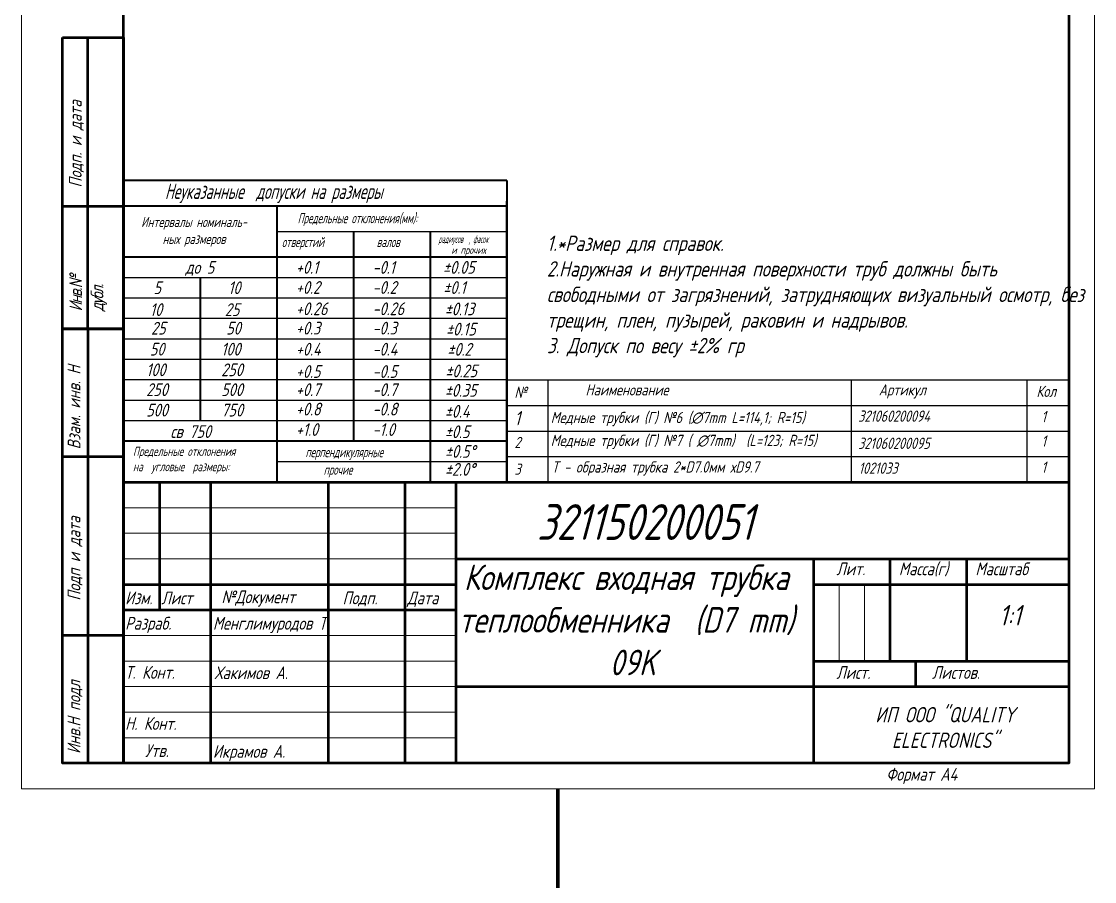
# Model space of a CAD drawing. Header units: millimetres. Extents: x 937859 to 970574, y 987894 to 996517.
# Drawn here: x 964896 to 965316, y 990880.4 to 991216.9 of the extents above; entities that cross this region are included whole.
import ezdxf

# ---------------------------------------------------------------- set-up
doc = ezdxf.new("R2010")
doc.units = ezdxf.units.MM
doc.header["$LTSCALE"] = 0.5
doc.linetypes.add('CENTER', pattern=[0.6, 0.375, -0.075, 0.075, -0.075])
doc.linetypes.add('K5LT_BASIC', pattern=[0])
doc.layers.add('DIM', color=4, linetype='Continuous')
doc.styles.add('Annotative', font='GOST_A.TTF', dxfattribs={"oblique": 15, "height": 2.2})
doc.styles.get("Standard").update_dxf_attribs({"font": 'GOST_A.TTF', "oblique": 15})

msp = doc.modelspace()

# ---------------------------------------------------------------- linework, layer by layer
at = {"lineweight": 40}
for p, q in [((964936.04, 991154.675), (964936.04, 991036.675)), ((965086.04, 991154.675), (964936.04, 991154.675)), ((965086.04, 991154.675), (965086.04, 991036.675)), ((965086.04, 991144.675), (964936.04, 991144.675)), ((964996.04, 991144.675), (964996.04, 991036.675)), ((965026.04, 991134.675), (965026.04, 991052.675)), ((965056.04, 991134.675), (965056.04, 991036.675)), ((965086.04, 991124.675), (964936.04, 991124.675)), ((964966.04, 991116.675), (964966.04, 991060.675)), ((965086.04, 991052.675), (964936.04, 991052.675)), ((965086.04, 991036.675), (964936.04, 991036.675))]:
    msp.add_line(p, q, dxfattribs=at)
at = {"linetype": 'K5LT_BASIC', "lineweight": 40}
msp.add_line((965086.04, 991036.675), (965086.04, 991146.675), dxfattribs=at)
for p, q in [((965086.04, 991134.675), (964996.04, 991134.675)), ((965086.04, 991116.675), (964936.04, 991116.675)), ((965086.04, 991108.675), (964936.04, 991108.675)), ((965086.04, 991100.675), (964936.04, 991100.675)), ((965086.04, 991092.675), (964936.04, 991092.675)), ((965086.04, 991084.675), (964936.04, 991084.675)), ((965086.04, 991076.675), (964936.04, 991076.675)), ((965086.04, 991076.675), (965306.04, 991076.675)), ((965086.04, 991076.675), (965086.04, 991036.675)), ((965102.04, 991076.675), (965102.04, 991036.675)), ((965220.743, 991076.675), (965220.743, 991036.675)), ((965289.586, 991076.675), (965289.586, 991036.675)), ((965086.04, 991068.675), (964936.04, 991068.675)), ((965086.04, 991066.675), (965306.04, 991066.675)), ((965086.04, 991060.675), (964936.04, 991060.675)), ((965086.04, 991056.675), (965306.04, 991056.675)), ((965086.04, 991036.675), (965086.04, 991052.675)), ((965086.04, 991044.675), (964996.04, 991044.675)), ((965086.04, 991044.675), (964996.04, 991044.675)), ((965086.04, 991036.675), (965086.04, 991046.675)), ((965086.04, 991046.675), (965306.04, 991046.675)), ((965306.04, 991036.675), (965306.04, 990926.675))]:
    msp.add_line(p, q)
at = {"lineweight": 50}
for p, q in [((964922.04, 991096.675), (964922.04, 990926.675)), ((964936.04, 991036.675), (965066.04, 991036.675)), ((964950.04, 991036.675), (964950.04, 990986.675)), ((964970.04, 991036.675), (964970.04, 990926.675)), ((965016.04, 991036.675), (965016.04, 990926.675)), ((965046.04, 991036.675), (965046.04, 990926.675)), ((965066.04, 991036.675), (965066.04, 990926.675)), ((965066.04, 991006.675), (965306.04, 991006.675)), ((965206.04, 991006.675), (965206.04, 990926.675)), ((965236.04, 990966.675), (965236.04, 991006.675)), ((965236.04, 990966.675), (965236.04, 991006.675)), ((965266.04, 990966.675), (965266.04, 991006.675)), ((965266.04, 990966.675), (965266.04, 991006.675)), ((964936.04, 990996.675), (965066.04, 990996.675)), ((965206.04, 990996.675), (965306.04, 990996.675)), ((964936.04, 990986.675), (965066.04, 990986.675)), ((965206.04, 990966.675), (965306.04, 990966.675)), ((965246.04, 990956.675), (965246.04, 990966.675)), ((965066.04, 990956.675), (965306.04, 990956.675))]:
    msp.add_line(p, q, dxfattribs=at)
at = {"lineweight": 5}
for p, q in [((964936.04, 991026.675), (965066.04, 991026.675)), ((964936.04, 991016.675), (965066.04, 991016.675)), ((964936.04, 991006.675), (965066.04, 991006.675)), ((965216.04, 990966.675), (965216.04, 990996.675)), ((965226.04, 990966.675), (965226.04, 990996.675)), ((965226.04, 990966.675), (965226.04, 990996.675)), ((964936.04, 990976.675), (965066.04, 990976.675)), ((964936.04, 990966.675), (965066.04, 990966.675)), ((964936.04, 990956.675), (965066.04, 990956.675)), ((964936.04, 990946.675), (965066.04, 990946.675)), ((964936.04, 990936.675), (965066.04, 990936.675))]:
    msp.add_line(p, q, dxfattribs=at)
at = {"color": 1, "lineweight": 70}
msp.add_line((965106.04, 990916.675), (965106.04, 990671.268), dxfattribs=at)
at = {"lineweight": 5}
msp.add_lwpolyline([(964896.04, 991510.675), (965316.04, 991510.675), (965316.04, 990916.675), (964896.04, 990916.675)], close=True, dxfattribs=at)
at = {"lineweight": 50}
for points in [[(964936.04, 991500.675), (965306.04, 991500.675), (965306.04, 990926.675), (964936.04, 990926.675)], [(964912.04, 991210.675), (964936.04, 991210.675), (964936.04, 991096.675), (964912.04, 991096.675)], [(964922.04, 991210.675), (964936.04, 991210.675), (964936.04, 991096.675), (964922.04, 991096.675)], [(964912.04, 991144.675), (964936.04, 991144.675), (964936.04, 991096.675), (964912.04, 991096.675)], [(964912.04, 991096.675), (964936.04, 991096.675), (964936.04, 990926.675), (964912.04, 990926.675)], [(964912.04, 991046.675), (964936.04, 991046.675), (964936.04, 990976.675), (964912.04, 990976.675)], [(964936.04, 991036.675), (965306.04, 991036.675), (965306.04, 990926.675), (964936.04, 990926.675)]]:
    msp.add_lwpolyline(points, close=True, dxfattribs=at)

# ---------------------------------------------------------------- texts
at = {"attachment_point": 1}
for s, width, gutter_width, insert, char_height in [('{\\W0.8;Неуказанные  допуски на размеры}', 125.37486, 0.0449, (964952.202, 991153.475), 6), ('{\\W0.8;Предельные отклонения(мм):}', 78.75843, 0.0449, (965004.129, 991141.98), 4), ('\\pxqc;{\\W0.9;Интервалы номиналь-\\Pных размеров}', 124.94331, 0.0449, (964901.113, 991140.496), 4), ('{\\W0.6;радиусов  , фасок}', 18.67076, 0.0449, (965059.26, 991133.29), 3), ('{\\W0.8;валов}', 0.49374, 0.0449, (965035.053, 991132.658), 4), ('{\\W0.8;и прочих}', 40.79949, 0.0449, (965064.303, 991129.001), 3), ('до 5', 17.75589, 0.0449, (964960.197, 991123.207), 5), ('+0.1', 17.75589, 0.0449, (965003.431, 991123.207), 5), ('-0.1', 17.75589, 0.0449, (965033.431, 991123.207), 5), ('%%P0.05', 17.75589, 0.0449, (965061.04, 991123.207), 5), ('5', 17.75589, 0.0449, (964947.728, 991115.244), 5), ('10', 17.75589, 0.0449, (964976.946, 991115.244), 5), ('+0.2', 17.75589, 0.0449, (965003.431, 991115.351), 5), ('-0.2', 17.75589, 0.0449, (965033.431, 991115.351), 5), ('%%P0.1', 17.75589, 0.0449, (965061.137, 991115.317), 5), ('10', 17.75589, 0.0449, (964946.304, 991106.674), 5), ('25', 17.75589, 0.0449, (964975.656, 991106.674), 5), ('+0.26', 17.75589, 0.0449, (965003.431, 991107.013), 5), ('-0.26', 17.75589, 0.0449, (965033.431, 991107.013), 5), ('%%P0.13', 17.75589, 0.0449, (965061.705, 991106.931), 5), ('25', 17.75589, 0.0449, (964946.754, 991099.415), 5), ('50', 17.75589, 0.0449, (964976.165, 991099.415), 5), ('+0.3', 17.75589, 0.0449, (965003.431, 991099.439), 5), ('-0.3', 17.75589, 0.0449, (965033.431, 991099.439), 5), ('%%P0.15', 17.75589, 0.0449, (965062.212, 991099.038), 5), ('50', 17.75589, 0.0449, (964946.271, 991091.207), 5), ('100', 17.75589, 0.0449, (964974.218, 991091.207), 5), ('+0.4', 17.75589, 0.0449, (965003.431, 991091.207), 5), ('-0.4', 17.75589, 0.0449, (965033.431, 991091.207), 5), ('%%P0.2', 17.75589, 0.0449, (965062.717, 991091.156), 5), ('100', 17.75589, 0.0449, (964944.866, 991083.135), 5), ('250', 17.75589, 0.0449, (964974.218, 991083.135), 5), ('+0.5', 17.75589, 0.0449, (965003.431, 991082.474), 5), ('-0.5', 17.75589, 0.0449, (965033.431, 991082.474), 5), ('%%P0.25', 17.75589, 0.0449, (965061.941, 991082.684), 5), ('250', 17.75589, 0.0449, (964944.866, 991075.364), 5), ('500', 17.75589, 0.0449, (964974.218, 991075.364), 5), ('+0.7', 17.75589, 0.0449, (965003.431, 991075.362), 5), ('-0.7', 17.75589, 0.0449, (965033.431, 991075.362), 5), ('%%P0.35', 17.75589, 0.0449, (965061.722, 991075.101), 5), ('500', 17.75589, 0.0449, (964944.866, 991067.364), 5), ('750', 17.75589, 0.0449, (964974.218, 991067.364), 5), ('+0.8', 17.75589, 0.0449, (965003.431, 991067.758), 5), ('-0.8', 17.75589, 0.0449, (965033.431, 991067.758), 5), ('%%P0.4', 17.75589, 0.0449, (965061.722, 991066.901), 5), (' св 750', 65.83097, 0.0449, (964951.761, 991058.963), 5), ('+1.0', 17.75589, 0.0449, (965003.431, 991059.758), 5), ('-1.0', 17.75589, 0.0449, (965033.431, 991059.758), 5), ('%%P0.5', 17.75589, 0.0449, (965061.722, 991058.901), 5), ('{\\W0.9;Предельные отклонения\\Pна  угловые  размеры:}', 64.59774, 0.0449, (964939.682, 991050.547), 3.6), ('%%P0.5%%D', 17.75589, 0.0449, (965061.772, 991051.207), 5), ('%%P2.0%%D', 17.75589, 0.0449, (965061.772, 991044.197), 5), ('{\\W0.965;321150200051}', 254.09307, 0.554, (965097.847, 991028.082), 14), ('\\pxqc;Комплекс входная трубка теплообменника  (D7 mm)  09K ', 133.43284, 0.554, (965066.04, 991004.467), 10), ('Лит.', 0.1193, 0.187, (965214.981, 991005.261), 5), ('Масса(г)', 0.16683, 0.187, (965239.459, 991005.261), 5), ('Масштаб', 0.1193, 0.187, (965269.415, 991005.261), 5), ('№Документ', 0.35801, 0.187, (964974.314, 990994.296), 5), ('Изм.', 0.04039, 0.187, (964936.624, 990993.89), 5), ('Лист', 0.04039, 0.187, (964950.807, 990993.89), 5), ('Подп.', 0.04039, 0.187, (965021.721, 990993.89), 5), ('Дата', 0.04039, 0.187, (965047.059, 990993.89), 5), ('1:1', 0.39183, 0.187, (965278.688, 990988.632), 8), ('Разраб.', 0.04039, 0.187, (964936.624, 990983.957), 5), ('Менглимуродов Т.', 66.38546, 0.187, (964970.989, 990983.957), 5), ('Т. Конт.', 25.97713, 0.187, (964936.624, 990964.74), 5), ('Хакимов А.', 42.97646, 0.187, (964971.594, 990964.599), 5), ('Лист.', 0.1193, 0.187, (965214.981, 990964.713), 5), ('Листов.', 0.1193, 0.187, (965252.451, 990964.713), 5), ('\\pxqc;ИП ООО "QUALITY \\PELECTRONICS"', 76.1899, 0.187, (965219.468, 990948.695), 6), ('Н. Конт.', 28.53143, 0.187, (964936.624, 990944.739), 5), ('Утв.', 0.10488, 0.187, (964944.381, 990934.138), 5), ('Икрамов А.', 69.6058, 0.187, (964970.989, 990933.835), 5), ('Формат А4', 68.6964, 0.187, (965234.52, 990924.891), 5)]:
    msp.add_mtext_dynamic_manual_height_columns(s, width=width, gutter_width=gutter_width, heights=[0], dxfattribs=dict(at, insert=insert, char_height=char_height))
at = {"insert": (965101.699, 991133.134), "char_height": 6, "width": 213.44307, "attachment_point": 1}
msp.add_mtext('1.*Размер для справок.\\P2.Наружная и внутренная поверхности труб должны быть свободными от загрязнений, затрудняющих визуальный осмотр, без трещин, плен, пузырей, раковин и надрывов.\\P3. Допуск по весу ±2% гр', dxfattribs=at)
at = {"lineweight": 40, "char_height": 4, "attachment_point": 1}
for s, width, insert in [('{\\W0.8;отверстий}', 0.58065, (964997.955, 991132.624)), ('{\\W0.8;перпендикулярные}', 17.75589, (965007.202, 991050.441)), ('{\\W0.8;прочие}', 17.75589, (965014.306, 991043.584))]:
    msp.add_mtext_dynamic_manual_height_columns(s, width=width, gutter_width=0.0449, heights=[0], dxfattribs=dict(at, insert=insert))
at = {"char_height": 5, "attachment_point": 1, "rotation": 90}
for s, width, insert in [('Взам. инв. Н', 45.06838, (964914.115, 991049.526)), ('Подп и дата', 46.13177, (964914.115, 990990.316)), ('Инв.Н подл', 54.4161, (964914.081, 990930.383))]:
    msp.add_mtext_dynamic_manual_height_columns(s, width=width, gutter_width=0.187, heights=[0], dxfattribs=dict(at, insert=insert))
at = {"ltscale": 0.5, "attachment_point": 1, "style": 'Annotative'}
for s, width, insert, char_height in [('№', 8.94998, (965088.978, 991074.036), 4.4), ('Наименование', 62.58006, (965116.809, 991075.004), 4.4), ('Артикул', 62.58006, (965231.565, 991075.004), 4.4), ('1', 8.94998, (965088.978, 991064.525), 5.6), ('Медные трубки (Г) №6 (∅7mm L=114,1; R=15)', 158.39443, (965103.186, 991064.175), 4.4), ('{\\W0.965;321060200094}', 62.58006, (965223.531, 991064.72), 4.4), ('1', 8.94998, (965295.254, 991064.525), 4.4), ('2', 8.94998, (965088.978, 991054.384), 4.4), ('Медные трубки (Г) №7 ( ∅7mm)  (L=123; R=15)', 158.39443, (965103.186, 991055.212), 4.4), ('{\\W0.965;321060200095}', 62.58006, (965223.531, 991054.077), 4.4), ('1', 8.94998, (965295.254, 991054.936), 4.4), ('Т - образная трубка 2*D7.0мм хD9.7', 124.26329, (965103.633, 991044.816), 4.4), ('1', 8.94998, (965295.254, 991044.728), 4.4), ('3', 8.94998, (965088.978, 991043.961), 4.4), ('{\\W0.965;1021033}', 62.58006, (965223.703, 991044.364), 4.4)]:
    msp.add_mtext_dynamic_manual_height_columns(s, width=width, gutter_width=20, heights=[0], dxfattribs=dict(at, insert=insert, char_height=char_height))
at = {"insert": (965293.307, 991074.405), "char_height": 4.4, "attachment_point": 1, "style": 'Annotative'}
msp.add_mtext_dynamic_manual_height_columns('Кол', width=7.15453, gutter_width=17.5, heights=[0], dxfattribs=at)
at = {"layer": 'DIM', "color": 250, "linetype": 'CENTER', "ltscale": 0.25, "char_height": 5, "attachment_point": 1, "rotation": 90}
for s, width, insert in [('{\\C0;Подп. и дата}', 66.67143, (964914.629, 991151.964)), ('{\\T0.85;\\C0;Инв.№ дубл.}', 0.35944, (964914.773, 991103.513))]:
    msp.add_mtext_dynamic_manual_height_columns(s, width=width, gutter_width=0.899, heights=[0], dxfattribs=dict(at, insert=insert))

doc.saveas('drawing.dxf')
